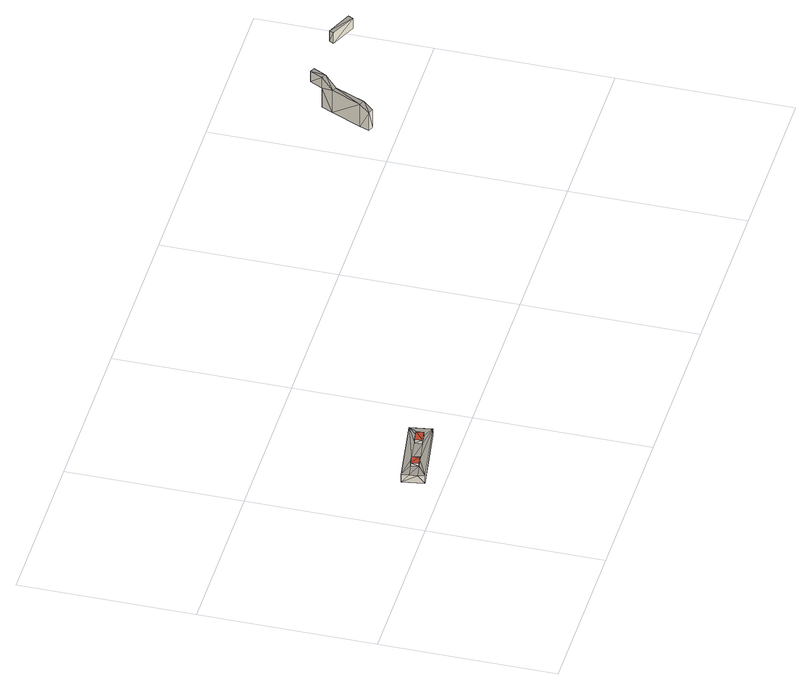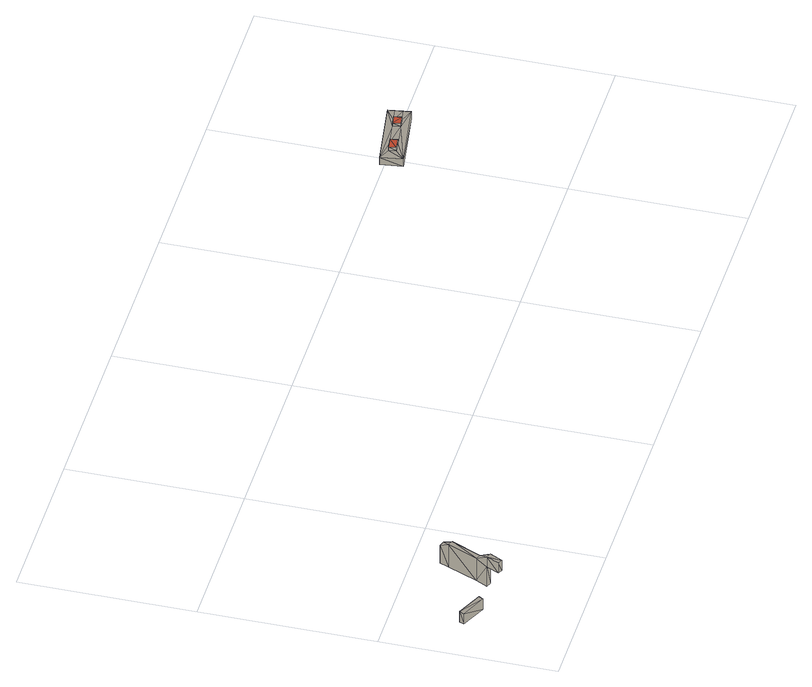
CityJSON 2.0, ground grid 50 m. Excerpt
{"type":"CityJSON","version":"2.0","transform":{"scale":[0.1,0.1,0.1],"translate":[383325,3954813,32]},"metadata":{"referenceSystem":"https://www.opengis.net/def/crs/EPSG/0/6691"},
"CityObjects":{
"bridge1":{"type":"Bridge","geometry":[{"type":"Solid","lod":"2","boundaries":[[[[0,1,2]],[[0,3,1]],[[4,3,0]],[[5,3,4]],[[6,7,8]],[[6,8,9]],[[6,10,7]],[[7,10,11]],[[12,13,8]],[[13,9,8]],[[13,11,10]],[[13,12,11]],[[2,14,0]],[[14,15,0]],[[5,4,16]],[[16,4,17]],[[18,19,20]],[[19,21,20]],[[20,22,23]],[[21,22,20]],[[24,19,18]],[[25,24,18]],[[23,24,25]],[[22,24,23]],[[14,16,15]],[[16,17,15]],[[9,13,6]],[[6,13,10]],[[19,22,21]],[[24,22,19]],[[1,7,2]],[[1,3,8]],[[7,1,8]],[[3,5,8]],[[7,11,2]],[[8,5,12]],[[2,11,14]],[[18,20,11]],[[12,18,11]],[[12,5,16]],[[11,20,14]],[[18,12,16]],[[20,23,14]],[[18,16,25]],[[23,25,14]],[[25,16,14]],[[0,17,4]],[[15,17,0]]]],"semantics":{"surfaces":[{"type":"WallSurface"},{"type":"RoofSurface"},{"type":"OuterFloorSurface"},{"type":"GroundSurface"}],"values":[[0,0,0,0,0,0,0,0,0,0,0,0,0,0,0,0,0,0,0,0,0,0,0,0,0,0,1,1,1,1,2,2,2,2,2,2,2,2,2,2,2,2,2,2,2,2,3,3]]}}]},
"bridge2":{"type":"Bridge","geometry":[{"type":"Solid","lod":"2","boundaries":[[[[26,27,28]],[[29,26,28]],[[26,30,27]],[[27,30,31]],[[32,33,31]],[[30,32,31]],[[32,34,33]],[[35,34,32]],[[27,36,28]],[[36,37,28]],[[37,38,28]],[[28,38,29]],[[38,39,29]],[[29,39,26]],[[27,40,36]],[[31,40,27]],[[30,26,41]],[[41,26,39]],[[31,33,42]],[[40,31,42]],[[40,42,43]],[[32,30,44]],[[44,41,45]],[[44,30,41]],[[45,43,44]],[[44,43,42]],[[34,46,33]],[[33,46,42]],[[35,32,47]],[[32,44,47]],[[34,35,46]],[[35,47,46]],[[38,37,39]],[[37,36,43]],[[39,37,43]],[[36,40,43]],[[41,39,43]],[[45,41,43]],[[42,46,44]],[[46,47,44]]]],"semantics":{"surfaces":[{"type":"OuterFloorSurface"},{"type":"WallSurface"},{"type":"GroundSurface"},{"type":"OuterCeilingSurface"}],"values":[[0,0,0,0,0,0,0,0,1,1,1,1,1,1,1,1,1,1,1,1,1,1,1,1,1,1,1,1,1,1,1,1,2,2,2,2,2,2,3,3]]}}]},
"bridge3":{"type":"Bridge","geometry":[{"type":"Solid","lod":"2","boundaries":[[[[48,49,50]],[[49,51,50]],[[52,53,54]],[[55,53,52]],[[54,49,48]],[[53,49,54]],[[54,48,52]],[[52,48,50]],[[55,51,49]],[[53,55,49]],[[52,50,51]],[[55,52,51]]]],"semantics":{"surfaces":[{"type":"GroundSurface"},{"type":"OuterFloorSurface"},{"type":"WallSurface"}],"values":[[0,0,1,1,2,2,2,2,2,2,2,2]]}}]}
},
"vertices":[
[3,68,158],[6,47,183],[3,68,183],[9,25,183],[13,4,158],[13,4,183],[45,53,194],[45,53,183],[48,31,183],[48,31,194],[72,58,194],[72,58,183],[75,35,183],[75,35,194],[204,99,183],[204,99,158],[214,35,183],[214,35,158],[145,46,183],[145,46,195],[142,68,183],[142,68,195],[176,73,195],[176,73,183],[179,51,195],[179,51,183],
[1643,601,80],[1628,608,80],[1618,581,65],[1633,575,65],[1681,689,80],[1667,695,80],[1697,722,105],[1683,728,105],[1701,765,105],[1715,758,105],[1628,608,4],[1618,581,4],[1633,575,4],[1643,601,4],[1667,695,4],[1681,689,4],[1683,728,70],[1683,728,4],[1697,722,70],[1697,722,4],[1701,765,70],[1715,758,70],
[1871,745,73],[1878,759,73],[1946,711,73],[1952,726,73],[1946,711,108],[1878,759,108],[1871,745,108],[1952,726,108]
]}
